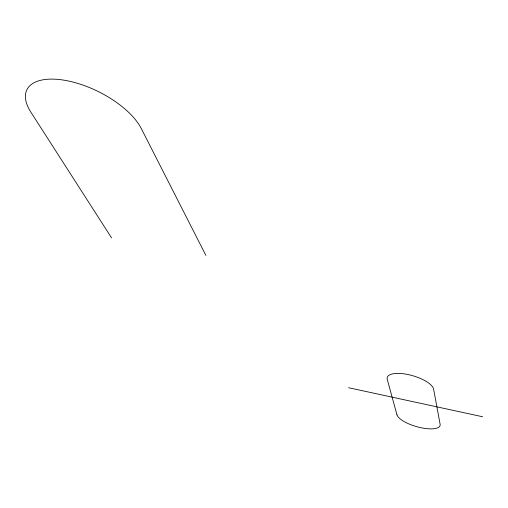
<?xml version="1.0" encoding="UTF-8"?>
<svg xmlns="http://www.w3.org/2000/svg" width="508" height="508" viewBox="0 0 508 508"><rect width="100%" height="100%" fill="white"/><g stroke="black" fill="none" stroke-linecap="round" stroke-linejoin="round"><path stroke-width="0.76" d="M348.596 387.725L482.6 416.75M111.582 237.903L30.861 112.147A64.789 30.01 26.3 0 1 62.814 79.991A64.789 30.01 26.3 0 1 141.332 128.651L205.873 255.384M396.964 414.833L387.223 379.273A24.117 8.725 16.1 0 1 408.203 374.587A24.117 8.725 16.1 0 1 433.603 389.096L440.138 424.396A22.454 7.518 16 0 1 420.383 427.596A22.454 7.518 16 0 1 396.964 414.833"/></g></svg>
